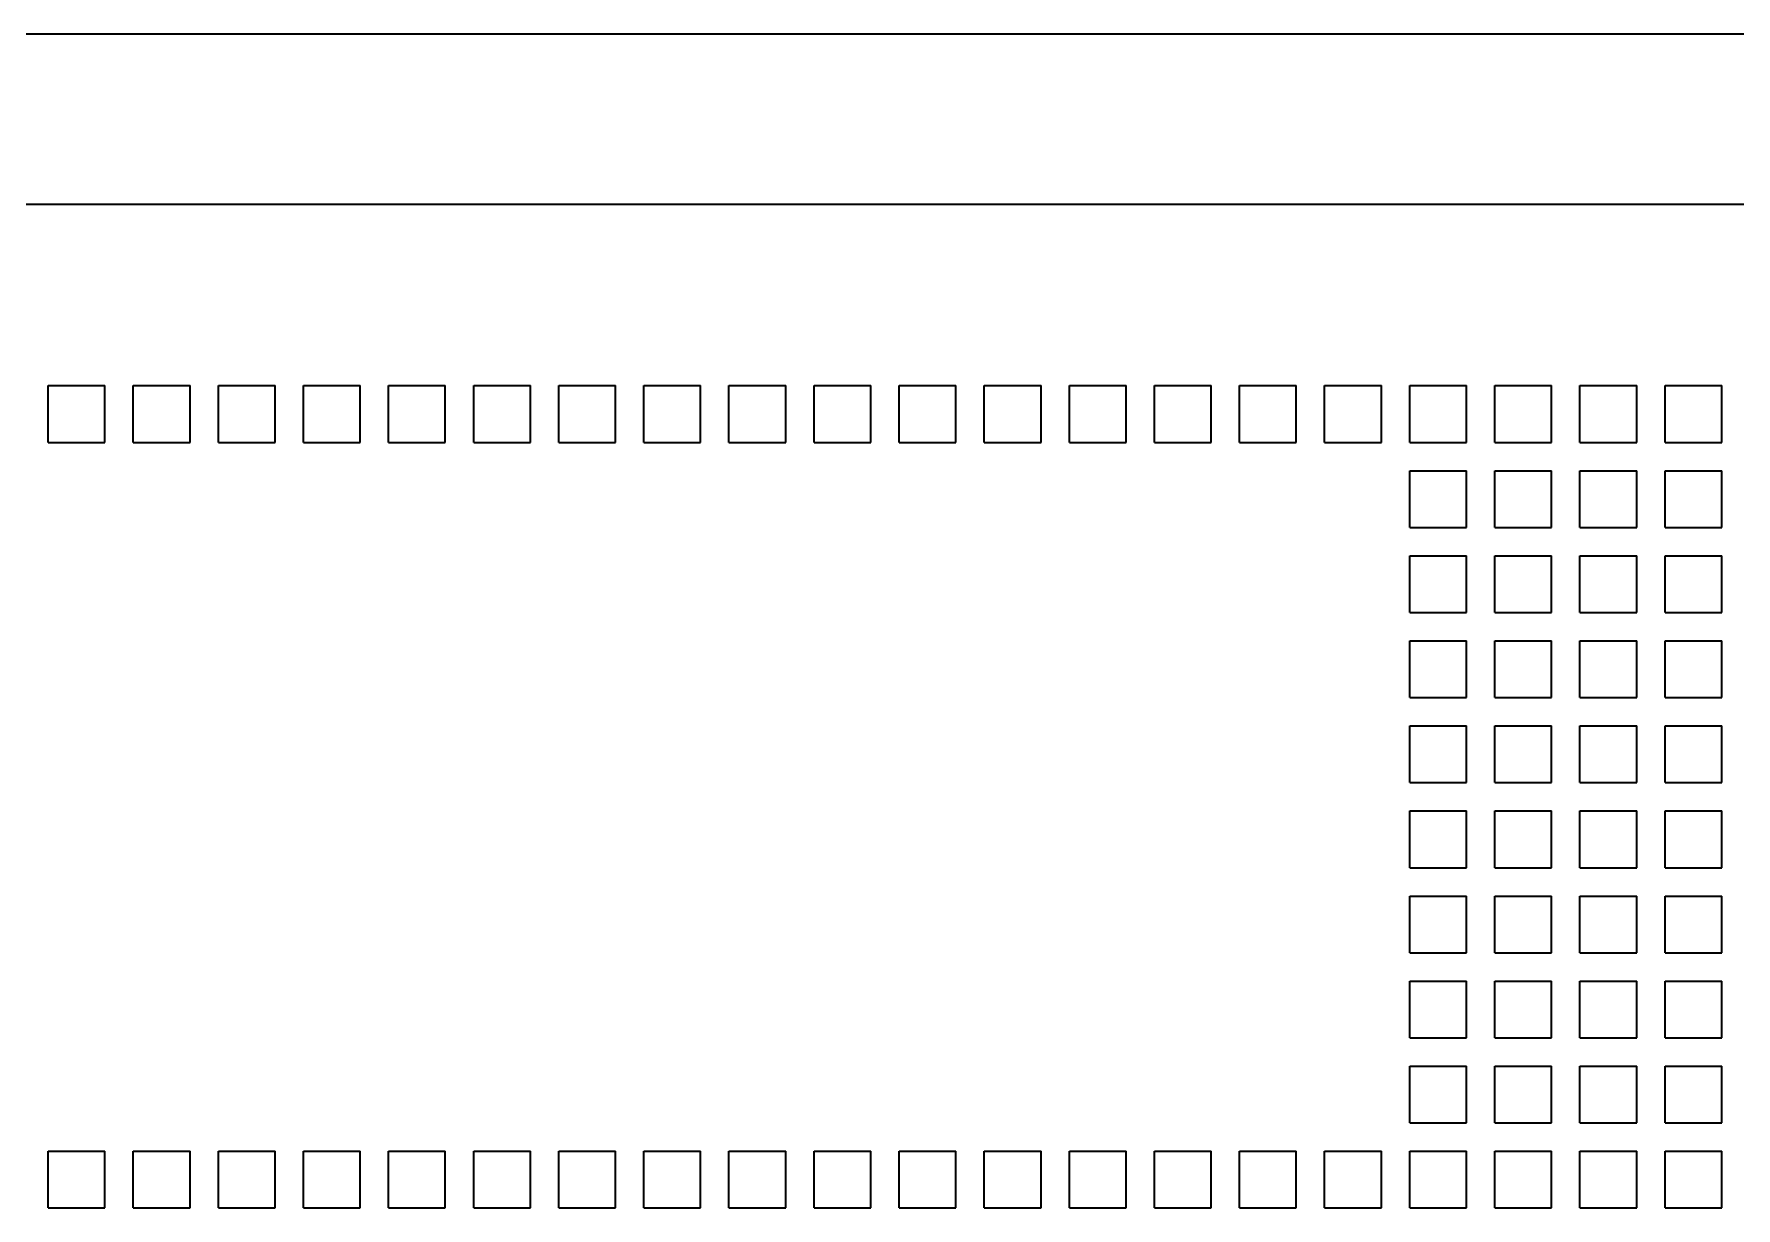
# Model space of a CAD drawing. Header units: millimetres. Extents: x 0 to 840, y -1485 to 297.
# Drawn here: x 91.873 to 94.873, y -1007.46 to -1005.39 of the extents above; entities that cross this region are included whole.
import ezdxf

# ---------------------------------------------------------------- set-up
doc = ezdxf.new("R2010")
doc.units = ezdxf.units.MM

# ---------------------------------------------------------------- blocks, each defined once
blk = doc.blocks.new('XT2_3P ABB')
at = {"color": 7, "lineweight": 35}
for p, q in [((4.5, 0.6), (4.5, 12.4)), ((4.5, 0.6), (4.5, 12.4)), ((4.2, 8.9), (4.2, 3.55)), ((4.2, 8.9), (4.2, 3.55))]:
    blk.add_line(p, q, dxfattribs=at)
at = {"color": 7, "lineweight": 35, "ltscale": 0.025}
for p, q in [((2.43, 6.88), (2.43, 6.78)), ((2.43, 6.88), (2.53, 6.88)), ((2.43, 6.88), (2.43, 6.78)), ((2.43, 6.88), (2.53, 6.88)), ((2.53, 6.88), (2.53, 6.78)), ((2.53, 6.88), (2.53, 6.78)), ((3.78, 6.88), (3.78, 6.78)), ((3.78, 6.88), (3.88, 6.88)), ((3.78, 6.88), (3.78, 6.78)), ((3.78, 6.88), (3.88, 6.88)), ((3.88, 6.88), (3.88, 6.78)), ((3.88, 6.88), (3.88, 6.78)), ((2.43, 6.78), (2.53, 6.78)), ((2.43, 6.78), (2.53, 6.78)), ((3.78, 6.78), (3.88, 6.78)), ((3.78, 6.78), (3.88, 6.78)), ((2.43, 6.73), (2.43, 6.63)), ((2.43, 6.73), (2.53, 6.73)), ((2.43, 6.73), (2.43, 6.63)), ((2.43, 6.73), (2.53, 6.73)), ((2.53, 6.73), (2.53, 6.63)), ((2.53, 6.73), (2.53, 6.63)), ((3.78, 6.73), (3.78, 6.63)), ((3.78, 6.73), (3.88, 6.73)), ((3.78, 6.73), (3.78, 6.63)), ((3.78, 6.73), (3.88, 6.73)), ((3.88, 6.73), (3.88, 6.63)), ((3.88, 6.73), (3.88, 6.63)), ((2.43, 6.63), (2.53, 6.63)), ((2.43, 6.63), (2.53, 6.63)), ((3.78, 6.63), (3.88, 6.63)), ((3.78, 6.63), (3.88, 6.63)), ((2.43, 6.58), (2.43, 6.48)), ((2.43, 6.58), (2.53, 6.58)), ((2.43, 6.58), (2.43, 6.48)), ((2.43, 6.58), (2.53, 6.58)), ((2.53, 6.58), (2.53, 6.48)), ((2.53, 6.58), (2.53, 6.48)), ((3.78, 6.58), (3.78, 6.48)), ((3.78, 6.58), (3.88, 6.58)), ((3.78, 6.58), (3.78, 6.48)), ((3.78, 6.58), (3.88, 6.58)), ((3.88, 6.58), (3.88, 6.48)), ((3.88, 6.58), (3.88, 6.48)), ((2.43, 6.48), (2.53, 6.48)), ((2.43, 6.48), (2.53, 6.48)), ((3.78, 6.48), (3.88, 6.48)), ((3.78, 6.48), (3.88, 6.48)), ((2.43, 6.43), (2.43, 6.33)), ((2.43, 6.43), (2.53, 6.43)), ((2.43, 6.43), (2.43, 6.33)), ((2.43, 6.43), (2.53, 6.43)), ((2.53, 6.43), (2.53, 6.33)), ((2.53, 6.43), (2.53, 6.33)), ((3.78, 6.43), (3.78, 6.33)), ((3.78, 6.43), (3.88, 6.43)), ((3.78, 6.43), (3.78, 6.33)), ((3.78, 6.43), (3.88, 6.43)), ((3.88, 6.43), (3.88, 6.33)), ((3.88, 6.43), (3.88, 6.33)), ((2.43, 6.33), (2.53, 6.33)), ((2.43, 6.33), (2.53, 6.33)), ((3.78, 6.33), (3.88, 6.33)), ((3.78, 6.33), (3.88, 6.33)), ((2.43, 6.28), (2.43, 6.18)), ((2.43, 6.28), (2.53, 6.28)), ((2.43, 6.28), (2.43, 6.18)), ((2.43, 6.28), (2.53, 6.28)), ((2.53, 6.28), (2.53, 6.18)), ((2.53, 6.28), (2.53, 6.18)), ((3.78, 6.28), (3.78, 6.18)), ((3.78, 6.28), (3.88, 6.28)), ((3.78, 6.28), (3.78, 6.18)), ((3.78, 6.28), (3.88, 6.28)), ((3.88, 6.28), (3.88, 6.18)), ((3.88, 6.28), (3.88, 6.18)), ((2.43, 6.18), (2.53, 6.18)), ((2.43, 6.18), (2.53, 6.18)), ((3.78, 6.18), (3.88, 6.18)), ((3.78, 6.18), (3.88, 6.18)), ((2.43, 6.13), (2.43, 6.03)), ((2.43, 6.13), (2.53, 6.13)), ((2.43, 6.13), (2.43, 6.03)), ((2.43, 6.13), (2.53, 6.13)), ((2.53, 6.13), (2.53, 6.03)), ((2.53, 6.13), (2.53, 6.03)), ((3.78, 6.13), (3.78, 6.03)), ((3.78, 6.13), (3.88, 6.13)), ((3.78, 6.13), (3.78, 6.03)), ((3.78, 6.13), (3.88, 6.13)), ((3.88, 6.13), (3.88, 6.03)), ((3.88, 6.13), (3.88, 6.03)), ((2.43, 6.03), (2.53, 6.03)), ((2.43, 6.03), (2.53, 6.03)), ((3.78, 6.03), (3.88, 6.03)), ((3.78, 6.03), (3.88, 6.03)), ((2.43, 5.98), (2.43, 5.88)), ((2.43, 5.98), (2.53, 5.98)), ((2.43, 5.98), (2.43, 5.88)), ((2.43, 5.98), (2.53, 5.98)), ((2.53, 5.98), (2.53, 5.88)), ((2.53, 5.98), (2.53, 5.88)), ((3.78, 5.98), (3.78, 5.88)), ((3.78, 5.98), (3.88, 5.98)), ((3.78, 5.98), (3.78, 5.88)), ((3.78, 5.98), (3.88, 5.98)), ((3.88, 5.98), (3.88, 5.88)), ((3.88, 5.98), (3.88, 5.88)), ((2.43, 5.88), (2.53, 5.88)), ((2.43, 5.88), (2.53, 5.88)), ((3.78, 5.88), (3.88, 5.88)), ((3.78, 5.88), (3.88, 5.88)), ((2.43, 5.83), (2.43, 5.73)), ((2.43, 5.83), (2.53, 5.83)), ((2.43, 5.83), (2.43, 5.73)), ((2.43, 5.83), (2.53, 5.83)), ((2.53, 5.83), (2.53, 5.73)), ((2.53, 5.83), (2.53, 5.73)), ((3.78, 5.83), (3.78, 5.73)), ((3.78, 5.83), (3.88, 5.83)), ((3.78, 5.83), (3.78, 5.73)), ((3.78, 5.83), (3.88, 5.83)), ((3.88, 5.83), (3.88, 5.73)), ((3.88, 5.83), (3.88, 5.73)), ((2.43, 5.73), (2.53, 5.73)), ((2.43, 5.73), (2.53, 5.73)), ((3.78, 5.73), (3.88, 5.73)), ((3.78, 5.73), (3.88, 5.73)), ((2.43, 5.68), (2.43, 5.58)), ((2.43, 5.68), (2.53, 5.68)), ((2.43, 5.68), (2.43, 5.58)), ((2.43, 5.68), (2.53, 5.68)), ((2.53, 5.68), (2.53, 5.58)), ((2.53, 5.68), (2.53, 5.58)), ((3.78, 5.68), (3.78, 5.58)), ((3.78, 5.68), (3.88, 5.68)), ((3.78, 5.68), (3.78, 5.58)), ((3.78, 5.68), (3.88, 5.68)), ((3.88, 5.68), (3.88, 5.58)), ((3.88, 5.68), (3.88, 5.58)), ((2.43, 5.58), (2.53, 5.58)), ((2.43, 5.58), (2.53, 5.58)), ((3.78, 5.58), (3.88, 5.58)), ((3.78, 5.58), (3.88, 5.58)), ((2.43, 5.53), (2.43, 5.43)), ((2.43, 5.53), (2.53, 5.53)), ((2.43, 5.53), (2.43, 5.43)), ((2.43, 5.53), (2.53, 5.53)), ((2.53, 5.53), (2.53, 5.43)), ((2.53, 5.53), (2.53, 5.43)), ((3.78, 5.53), (3.78, 5.43)), ((3.78, 5.53), (3.88, 5.53)), ((3.78, 5.53), (3.78, 5.43)), ((3.78, 5.53), (3.88, 5.53)), ((3.88, 5.53), (3.88, 5.43)), ((3.88, 5.53), (3.88, 5.43)), ((2.43, 5.43), (2.53, 5.43)), ((2.43, 5.43), (2.53, 5.43)), ((3.78, 5.43), (3.88, 5.43)), ((3.78, 5.43), (3.88, 5.43)), ((2.43, 5.38), (2.43, 5.28)), ((2.43, 5.38), (2.53, 5.38)), ((2.43, 5.38), (2.43, 5.28)), ((2.43, 5.38), (2.53, 5.38)), ((2.53, 5.38), (2.53, 5.28)), ((2.53, 5.38), (2.53, 5.28)), ((3.78, 5.38), (3.78, 5.28)), ((3.78, 5.38), (3.88, 5.38)), ((3.78, 5.38), (3.78, 5.28)), ((3.78, 5.38), (3.88, 5.38)), ((3.88, 5.38), (3.88, 5.28)), ((3.88, 5.38), (3.88, 5.28)), ((2.43, 5.28), (2.53, 5.28)), ((2.43, 5.28), (2.53, 5.28)), ((3.78, 5.28), (3.88, 5.28)), ((3.78, 5.28), (3.88, 5.28)), ((2.43, 5.23), (2.43, 5.13)), ((2.43, 5.23), (2.53, 5.23)), ((2.43, 5.23), (2.43, 5.13)), ((2.43, 5.23), (2.53, 5.23)), ((2.53, 5.23), (2.53, 5.13)), ((2.53, 5.23), (2.53, 5.13)), ((3.78, 5.23), (3.78, 5.13)), ((3.78, 5.23), (3.88, 5.23)), ((3.78, 5.23), (3.78, 5.13)), ((3.78, 5.23), (3.88, 5.23)), ((3.88, 5.23), (3.88, 5.13)), ((3.88, 5.23), (3.88, 5.13)), ((2.43, 5.13), (2.53, 5.13)), ((2.43, 5.13), (2.53, 5.13)), ((3.78, 5.13), (3.88, 5.13)), ((3.78, 5.13), (3.88, 5.13)), ((2.43, 5.08), (2.43, 4.98)), ((2.43, 5.08), (2.53, 5.08)), ((2.43, 5.08), (2.43, 4.98)), ((2.43, 5.08), (2.53, 5.08)), ((2.53, 5.08), (2.53, 4.98)), ((2.53, 5.08), (2.53, 4.98)), ((3.78, 5.08), (3.78, 4.98)), ((3.78, 5.08), (3.88, 5.08)), ((3.78, 5.08), (3.78, 4.98)), ((3.78, 5.08), (3.88, 5.08)), ((3.88, 5.08), (3.88, 4.98)), ((3.88, 5.08), (3.88, 4.98)), ((2.43, 4.98), (2.53, 4.98)), ((2.43, 4.98), (2.53, 4.98)), ((3.78, 4.98), (3.88, 4.98)), ((3.78, 4.98), (3.88, 4.98)), ((2.43, 4.93), (2.43, 4.83)), ((2.43, 4.93), (2.53, 4.93)), ((2.43, 4.93), (2.43, 4.83)), ((2.43, 4.93), (2.53, 4.93)), ((2.53, 4.93), (2.53, 4.83)), ((2.53, 4.93), (2.53, 4.83)), ((3.78, 4.93), (3.78, 4.83)), ((3.78, 4.93), (3.88, 4.93)), ((3.78, 4.93), (3.78, 4.83)), ((3.78, 4.93), (3.88, 4.93)), ((3.88, 4.93), (3.88, 4.83)), ((3.88, 4.93), (3.88, 4.83)), ((2.43, 4.83), (2.53, 4.83)), ((2.43, 4.83), (2.53, 4.83)), ((3.78, 4.83), (3.88, 4.83)), ((3.78, 4.83), (3.88, 4.83)), ((2.43, 4.78), (2.43, 4.68)), ((2.43, 4.78), (2.53, 4.78)), ((2.43, 4.78), (2.43, 4.68)), ((2.43, 4.78), (2.53, 4.78)), ((2.53, 4.78), (2.53, 4.68)), ((2.53, 4.78), (2.53, 4.68)), ((3.78, 4.78), (3.78, 4.68)), ((3.78, 4.78), (3.88, 4.78)), ((3.78, 4.78), (3.78, 4.68)), ((3.78, 4.78), (3.88, 4.78)), ((3.88, 4.78), (3.88, 4.68)), ((3.88, 4.78), (3.88, 4.68)), ((2.43, 4.68), (2.53, 4.68)), ((2.43, 4.68), (2.53, 4.68)), ((3.78, 4.68), (3.88, 4.68)), ((3.78, 4.68), (3.88, 4.68)), ((2.43, 4.63), (2.43, 4.53)), ((2.43, 4.63), (2.53, 4.63)), ((2.43, 4.63), (2.43, 4.53)), ((2.43, 4.63), (2.53, 4.63)), ((2.53, 4.63), (2.53, 4.53)), ((2.53, 4.63), (2.53, 4.53)), ((3.78, 4.63), (3.78, 4.53)), ((3.78, 4.63), (3.88, 4.63)), ((3.78, 4.63), (3.78, 4.53)), ((3.78, 4.63), (3.88, 4.63)), ((3.88, 4.63), (3.88, 4.53)), ((3.88, 4.63), (3.88, 4.53)), ((2.43, 4.53), (2.53, 4.53)), ((2.43, 4.53), (2.53, 4.53)), ((3.78, 4.53), (3.88, 4.53)), ((3.78, 4.53), (3.88, 4.53)), ((2.43, 4.48), (2.43, 4.38)), ((2.43, 4.48), (2.53, 4.48)), ((2.43, 4.48), (2.43, 4.38)), ((2.43, 4.48), (2.53, 4.48)), ((2.53, 4.48), (2.53, 4.38)), ((2.53, 4.48), (2.53, 4.38)), ((2.58, 4.48), (2.58, 4.38)), ((2.58, 4.48), (2.68, 4.48)), ((2.58, 4.48), (2.58, 4.38)), ((2.58, 4.48), (2.68, 4.48)), ((2.68, 4.48), (2.68, 4.38)), ((2.68, 4.48), (2.68, 4.38)), ((2.73, 4.48), (2.73, 4.38)), ((2.73, 4.48), (2.83, 4.48)), ((2.73, 4.48), (2.73, 4.38)), ((2.73, 4.48), (2.83, 4.48)), ((2.83, 4.48), (2.83, 4.38)), ((2.83, 4.48), (2.83, 4.38)), ((2.88, 4.48), (2.88, 4.38)), ((2.88, 4.48), (2.98, 4.48)), ((2.88, 4.48), (2.88, 4.38)), ((2.88, 4.48), (2.98, 4.48)), ((2.98, 4.48), (2.98, 4.38)), ((2.98, 4.48), (2.98, 4.38)), ((3.03, 4.48), (3.03, 4.38)), ((3.03, 4.48), (3.13, 4.48)), ((3.03, 4.48), (3.03, 4.38)), ((3.03, 4.48), (3.13, 4.48)), ((3.13, 4.48), (3.13, 4.38)), ((3.13, 4.48), (3.13, 4.38)), ((3.18, 4.48), (3.18, 4.38)), ((3.18, 4.48), (3.28, 4.48)), ((3.18, 4.48), (3.18, 4.38)), ((3.18, 4.48), (3.28, 4.48)), ((3.28, 4.48), (3.28, 4.38)), ((3.28, 4.48), (3.28, 4.38)), ((3.33, 4.48), (3.33, 4.38)), ((3.33, 4.48), (3.43, 4.48)), ((3.33, 4.48), (3.33, 4.38)), ((3.33, 4.48), (3.43, 4.48)), ((3.43, 4.48), (3.43, 4.38)), ((3.43, 4.48), (3.43, 4.38)), ((3.48, 4.48), (3.48, 4.38)), ((3.48, 4.48), (3.58, 4.48)), ((3.48, 4.48), (3.48, 4.38)), ((3.48, 4.48), (3.58, 4.48)), ((3.58, 4.48), (3.58, 4.38)), ((3.58, 4.48), (3.58, 4.38)), ((3.63, 4.48), (3.63, 4.38)), ((3.63, 4.48), (3.73, 4.48)), ((3.63, 4.48), (3.63, 4.38)), ((3.63, 4.48), (3.73, 4.48)), ((3.73, 4.48), (3.73, 4.38)), ((3.73, 4.48), (3.73, 4.38)), ((3.78, 4.48), (3.78, 4.38)), ((3.78, 4.48), (3.88, 4.48)), ((3.78, 4.48), (3.78, 4.38)), ((3.78, 4.48), (3.88, 4.48)), ((3.88, 4.48), (3.88, 4.38)), ((3.88, 4.48), (3.88, 4.38)), ((2.43, 4.38), (2.53, 4.38)), ((2.43, 4.38), (2.53, 4.38)), ((2.58, 4.38), (2.68, 4.38)), ((2.58, 4.38), (2.68, 4.38)), ((2.73, 4.38), (2.83, 4.38)), ((2.73, 4.38), (2.83, 4.38)), ((2.88, 4.38), (2.98, 4.38)), ((2.88, 4.38), (2.98, 4.38)), ((3.03, 4.38), (3.13, 4.38)), ((3.03, 4.38), (3.13, 4.38)), ((3.18, 4.38), (3.28, 4.38)), ((3.18, 4.38), (3.28, 4.38)), ((3.33, 4.38), (3.43, 4.38)), ((3.33, 4.38), (3.43, 4.38)), ((3.48, 4.38), (3.58, 4.38)), ((3.48, 4.38), (3.58, 4.38)), ((3.63, 4.38), (3.73, 4.38)), ((3.63, 4.38), (3.73, 4.38)), ((3.78, 4.38), (3.88, 4.38)), ((3.78, 4.38), (3.88, 4.38)), ((2.43, 4.33), (2.43, 4.23)), ((2.43, 4.33), (2.53, 4.33)), ((2.43, 4.33), (2.43, 4.23)), ((2.43, 4.33), (2.53, 4.33)), ((2.53, 4.33), (2.53, 4.23)), ((2.53, 4.33), (2.53, 4.23)), ((2.58, 4.33), (2.58, 4.23)), ((2.58, 4.33), (2.68, 4.33)), ((2.58, 4.33), (2.58, 4.23)), ((2.58, 4.33), (2.68, 4.33)), ((2.68, 4.33), (2.68, 4.23)), ((2.68, 4.33), (2.68, 4.23)), ((2.73, 4.33), (2.73, 4.23)), ((2.73, 4.33), (2.83, 4.33)), ((2.73, 4.33), (2.73, 4.23)), ((2.73, 4.33), (2.83, 4.33)), ((2.83, 4.33), (2.83, 4.23)), ((2.83, 4.33), (2.83, 4.23)), ((2.88, 4.33), (2.88, 4.23)), ((2.88, 4.33), (2.98, 4.33)), ((2.88, 4.33), (2.88, 4.23)), ((2.88, 4.33), (2.98, 4.33)), ((2.98, 4.33), (2.98, 4.23)), ((2.98, 4.33), (2.98, 4.23)), ((3.03, 4.33), (3.03, 4.23)), ((3.03, 4.33), (3.13, 4.33)), ((3.03, 4.33), (3.03, 4.23)), ((3.03, 4.33), (3.13, 4.33)), ((3.13, 4.33), (3.13, 4.23)), ((3.13, 4.33), (3.13, 4.23)), ((3.18, 4.33), (3.18, 4.23)), ((3.18, 4.33), (3.28, 4.33)), ((3.18, 4.33), (3.18, 4.23)), ((3.18, 4.33), (3.28, 4.33)), ((3.28, 4.33), (3.28, 4.23)), ((3.28, 4.33), (3.28, 4.23)), ((3.33, 4.33), (3.33, 4.23)), ((3.33, 4.33), (3.43, 4.33)), ((3.33, 4.33), (3.33, 4.23)), ((3.33, 4.33), (3.43, 4.33)), ((3.43, 4.33), (3.43, 4.23)), ((3.43, 4.33), (3.43, 4.23)), ((3.48, 4.33), (3.48, 4.23)), ((3.48, 4.33), (3.58, 4.33)), ((3.48, 4.33), (3.48, 4.23)), ((3.48, 4.33), (3.58, 4.33)), ((3.58, 4.33), (3.58, 4.23)), ((3.58, 4.33), (3.58, 4.23)), ((3.63, 4.33), (3.63, 4.23)), ((3.63, 4.33), (3.73, 4.33)), ((3.63, 4.33), (3.63, 4.23)), ((3.63, 4.33), (3.73, 4.33)), ((3.73, 4.33), (3.73, 4.23)), ((3.73, 4.33), (3.73, 4.23)), ((3.78, 4.33), (3.78, 4.23)), ((3.78, 4.33), (3.88, 4.33)), ((3.78, 4.33), (3.78, 4.23)), ((3.78, 4.33), (3.88, 4.33)), ((3.88, 4.33), (3.88, 4.23)), ((3.88, 4.33), (3.88, 4.23)), ((2.43, 4.23), (2.53, 4.23)), ((2.43, 4.23), (2.53, 4.23)), ((2.58, 4.23), (2.68, 4.23)), ((2.58, 4.23), (2.68, 4.23)), ((2.73, 4.23), (2.83, 4.23)), ((2.73, 4.23), (2.83, 4.23)), ((2.88, 4.23), (2.98, 4.23)), ((2.88, 4.23), (2.98, 4.23)), ((3.03, 4.23), (3.13, 4.23)), ((3.03, 4.23), (3.13, 4.23)), ((3.18, 4.23), (3.28, 4.23)), ((3.18, 4.23), (3.28, 4.23)), ((3.33, 4.23), (3.43, 4.23)), ((3.33, 4.23), (3.43, 4.23)), ((3.48, 4.23), (3.58, 4.23)), ((3.48, 4.23), (3.58, 4.23)), ((3.63, 4.23), (3.73, 4.23)), ((3.63, 4.23), (3.73, 4.23)), ((3.78, 4.23), (3.88, 4.23)), ((3.78, 4.23), (3.88, 4.23)), ((2.43, 4.18), (2.43, 4.08)), ((2.43, 4.18), (2.53, 4.18)), ((2.43, 4.18), (2.43, 4.08)), ((2.43, 4.18), (2.53, 4.18)), ((2.53, 4.18), (2.53, 4.08)), ((2.53, 4.18), (2.53, 4.08)), ((2.58, 4.18), (2.58, 4.08)), ((2.58, 4.18), (2.68, 4.18)), ((2.58, 4.18), (2.58, 4.08)), ((2.58, 4.18), (2.68, 4.18)), ((2.68, 4.18), (2.68, 4.08)), ((2.68, 4.18), (2.68, 4.08)), ((2.73, 4.18), (2.73, 4.08)), ((2.73, 4.18), (2.83, 4.18)), ((2.73, 4.18), (2.73, 4.08)), ((2.73, 4.18), (2.83, 4.18)), ((2.83, 4.18), (2.83, 4.08)), ((2.83, 4.18), (2.83, 4.08)), ((2.88, 4.18), (2.88, 4.08)), ((2.88, 4.18), (2.98, 4.18)), ((2.88, 4.18), (2.88, 4.08)), ((2.88, 4.18), (2.98, 4.18)), ((2.98, 4.18), (2.98, 4.08)), ((2.98, 4.18), (2.98, 4.08)), ((3.03, 4.18), (3.03, 4.08)), ((3.03, 4.18), (3.13, 4.18)), ((3.03, 4.18), (3.03, 4.08)), ((3.03, 4.18), (3.13, 4.18)), ((3.13, 4.18), (3.13, 4.08)), ((3.13, 4.18), (3.13, 4.08)), ((3.18, 4.18), (3.18, 4.08)), ((3.18, 4.18), (3.28, 4.18)), ((3.18, 4.18), (3.18, 4.08)), ((3.18, 4.18), (3.28, 4.18)), ((3.28, 4.18), (3.28, 4.08)), ((3.28, 4.18), (3.28, 4.08)), ((3.33, 4.18), (3.33, 4.08)), ((3.33, 4.18), (3.43, 4.18)), ((3.33, 4.18), (3.33, 4.08)), ((3.33, 4.18), (3.43, 4.18)), ((3.43, 4.18), (3.43, 4.08)), ((3.43, 4.18), (3.43, 4.08)), ((3.48, 4.18), (3.48, 4.08)), ((3.48, 4.18), (3.58, 4.18)), ((3.48, 4.18), (3.48, 4.08)), ((3.48, 4.18), (3.58, 4.18)), ((3.58, 4.18), (3.58, 4.08)), ((3.58, 4.18), (3.58, 4.08)), ((3.63, 4.18), (3.63, 4.08)), ((3.63, 4.18), (3.73, 4.18)), ((3.63, 4.18), (3.63, 4.08)), ((3.63, 4.18), (3.73, 4.18)), ((3.73, 4.18), (3.73, 4.08)), ((3.73, 4.18), (3.73, 4.08)), ((3.78, 4.18), (3.78, 4.08)), ((3.78, 4.18), (3.88, 4.18)), ((3.78, 4.18), (3.78, 4.08)), ((3.78, 4.18), (3.88, 4.18)), ((3.88, 4.18), (3.88, 4.08)), ((3.88, 4.18), (3.88, 4.08)), ((2.43, 4.08), (2.53, 4.08)), ((2.43, 4.08), (2.53, 4.08)), ((2.58, 4.08), (2.68, 4.08)), ((2.58, 4.08), (2.68, 4.08)), ((2.73, 4.08), (2.83, 4.08)), ((2.73, 4.08), (2.83, 4.08)), ((2.88, 4.08), (2.98, 4.08)), ((2.88, 4.08), (2.98, 4.08)), ((3.03, 4.08), (3.13, 4.08)), ((3.03, 4.08), (3.13, 4.08)), ((3.18, 4.08), (3.28, 4.08)), ((3.18, 4.08), (3.28, 4.08)), ((3.33, 4.08), (3.43, 4.08)), ((3.33, 4.08), (3.43, 4.08)), ((3.48, 4.08), (3.58, 4.08)), ((3.48, 4.08), (3.58, 4.08)), ((3.63, 4.08), (3.73, 4.08)), ((3.63, 4.08), (3.73, 4.08)), ((3.78, 4.08), (3.88, 4.08)), ((3.78, 4.08), (3.88, 4.08)), ((2.43, 4.03), (2.43, 3.93)), ((2.43, 4.03), (2.53, 4.03)), ((2.43, 4.03), (2.43, 3.93)), ((2.43, 4.03), (2.53, 4.03)), ((2.53, 4.03), (2.53, 3.93)), ((2.53, 4.03), (2.53, 3.93)), ((2.58, 4.03), (2.58, 3.93)), ((2.58, 4.03), (2.68, 4.03)), ((2.58, 4.03), (2.58, 3.93)), ((2.58, 4.03), (2.68, 4.03)), ((2.68, 4.03), (2.68, 3.93)), ((2.68, 4.03), (2.68, 3.93)), ((2.73, 4.03), (2.73, 3.93)), ((2.73, 4.03), (2.83, 4.03)), ((2.73, 4.03), (2.73, 3.93)), ((2.73, 4.03), (2.83, 4.03)), ((2.83, 4.03), (2.83, 3.93)), ((2.83, 4.03), (2.83, 3.93)), ((2.88, 4.03), (2.88, 3.93)), ((2.88, 4.03), (2.98, 4.03)), ((2.88, 4.03), (2.88, 3.93)), ((2.88, 4.03), (2.98, 4.03)), ((2.98, 4.03), (2.98, 3.93)), ((2.98, 4.03), (2.98, 3.93)), ((3.03, 4.03), (3.03, 3.93)), ((3.03, 4.03), (3.13, 4.03)), ((3.03, 4.03), (3.03, 3.93)), ((3.03, 4.03), (3.13, 4.03)), ((3.13, 4.03), (3.13, 3.93)), ((3.13, 4.03), (3.13, 3.93)), ((3.18, 4.03), (3.18, 3.93)), ((3.18, 4.03), (3.28, 4.03)), ((3.18, 4.03), (3.18, 3.93)), ((3.18, 4.03), (3.28, 4.03)), ((3.28, 4.03), (3.28, 3.93)), ((3.28, 4.03), (3.28, 3.93)), ((3.33, 4.03), (3.33, 3.93)), ((3.33, 4.03), (3.43, 4.03)), ((3.33, 4.03), (3.33, 3.93)), ((3.33, 4.03), (3.43, 4.03)), ((3.43, 4.03), (3.43, 3.93)), ((3.43, 4.03), (3.43, 3.93)), ((3.48, 4.03), (3.48, 3.93)), ((3.48, 4.03), (3.58, 4.03)), ((3.48, 4.03), (3.48, 3.93)), ((3.48, 4.03), (3.58, 4.03)), ((3.58, 4.03), (3.58, 3.93)), ((3.58, 4.03), (3.58, 3.93)), ((3.63, 4.03), (3.63, 3.93)), ((3.63, 4.03), (3.73, 4.03)), ((3.63, 4.03), (3.63, 3.93)), ((3.63, 4.03), (3.73, 4.03)), ((3.73, 4.03), (3.73, 3.93)), ((3.73, 4.03), (3.73, 3.93)), ((3.78, 4.03), (3.78, 3.93)), ((3.78, 4.03), (3.88, 4.03)), ((3.78, 4.03), (3.78, 3.93)), ((3.78, 4.03), (3.88, 4.03)), ((3.88, 4.03), (3.88, 3.93)), ((3.88, 4.03), (3.88, 3.93)), ((2.43, 3.93), (2.53, 3.93)), ((2.43, 3.93), (2.53, 3.93)), ((2.58, 3.93), (2.68, 3.93)), ((2.58, 3.93), (2.68, 3.93)), ((2.73, 3.93), (2.83, 3.93)), ((2.73, 3.93), (2.83, 3.93)), ((2.88, 3.93), (2.98, 3.93)), ((2.88, 3.93), (2.98, 3.93)), ((3.03, 3.93), (3.13, 3.93)), ((3.03, 3.93), (3.13, 3.93)), ((3.18, 3.93), (3.28, 3.93)), ((3.18, 3.93), (3.28, 3.93)), ((3.33, 3.93), (3.43, 3.93)), ((3.33, 3.93), (3.43, 3.93)), ((3.48, 3.93), (3.58, 3.93)), ((3.48, 3.93), (3.58, 3.93)), ((3.63, 3.93), (3.73, 3.93)), ((3.63, 3.93), (3.73, 3.93)), ((3.78, 3.93), (3.88, 3.93)), ((3.78, 3.93), (3.88, 3.93))]:
    blk.add_line(p, q, dxfattribs=at)

msp = doc.modelspace()

# ---------------------------------------------------------------- block references
at = {"rotation": 90}
msp.add_blockref('XT2_3P ABB', (98.7781, -1009.8901), dxfattribs=at)

doc.saveas('drawing.dxf')
